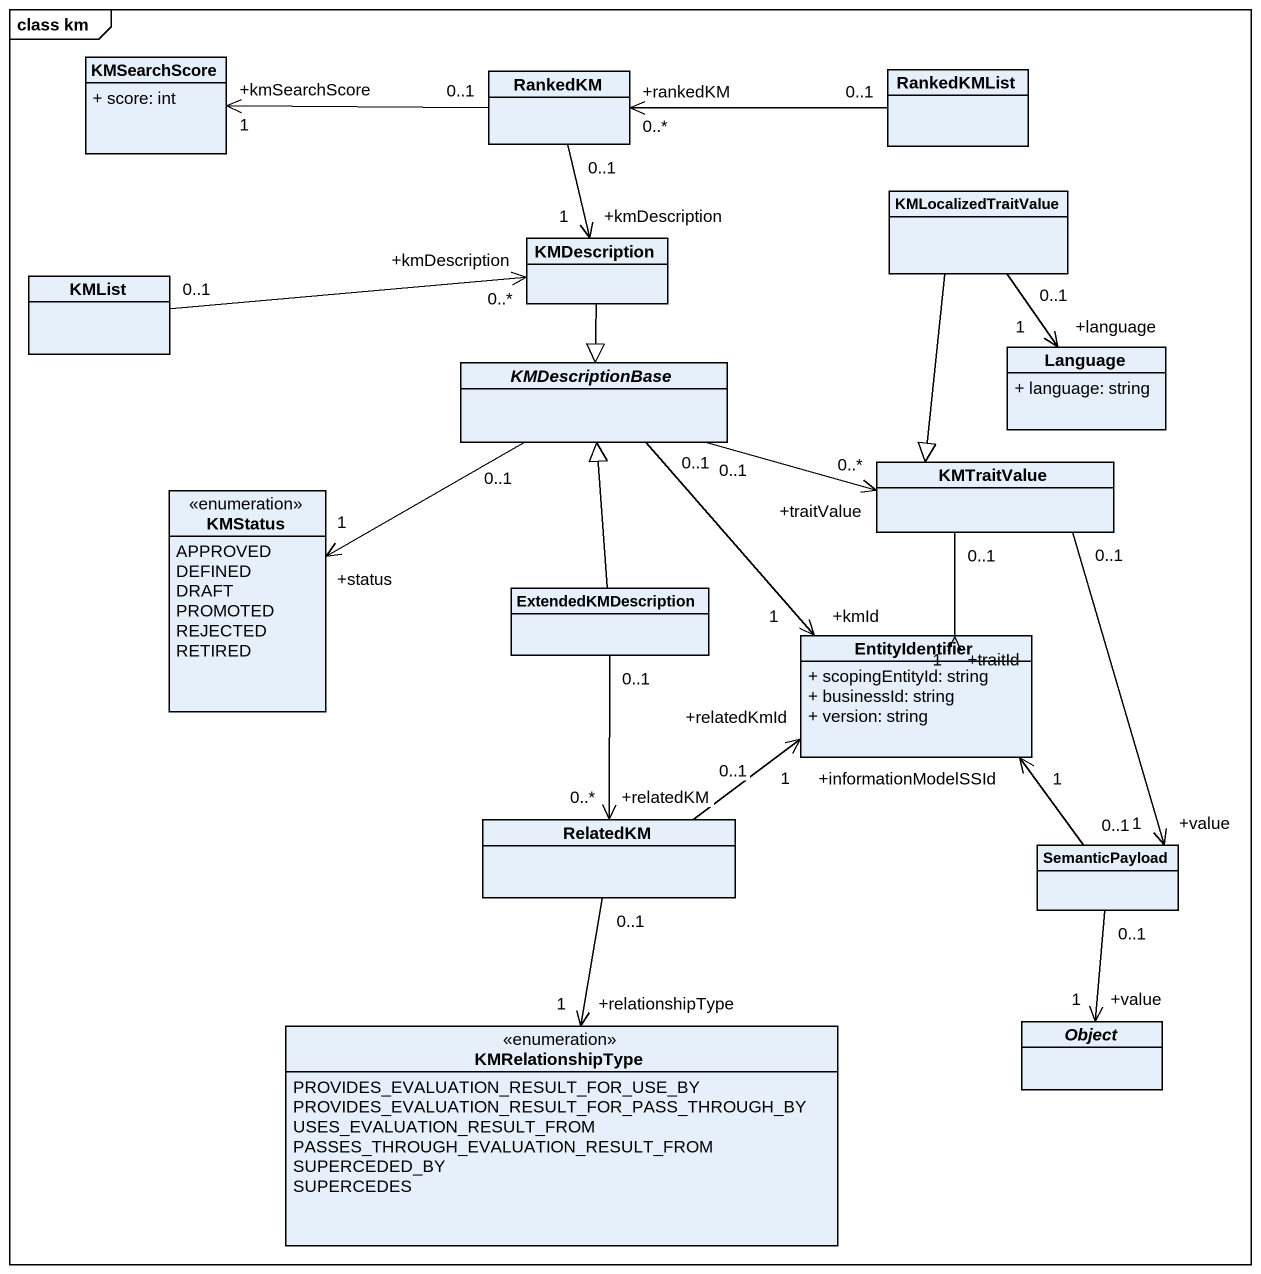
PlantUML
@startuml
mainframe class km
hide circle
hide empty members
skinparam classAttributeIconSize 0
class KMSearchScore {
  + score: int
}
class RankedKM
class RankedKMList
class KMLocalizedTraitValue
class KMDescription
class KMList
abstract class KMDescriptionBase
class Language {
  + language: string
}
class KMTraitValue
enum KMStatus {
  APPROVED
  DEFINED
  DRAFT
  PROMOTED
  REJECTED
  RETIRED
}
class ExtendedKMDescription
class EntityIdentifier {
  + scopingEntityId: string
  + businessId: string
  + version: string
}
class RelatedKM
class SemanticPayload
enum KMRelationshipType {
  PROVIDES_EVALUATION_RESULT_FOR_USE_BY
  PROVIDES_EVALUATION_RESULT_FOR_PASS_THROUGH_BY
  USES_EVALUATION_RESULT_FROM
  PASSES_THROUGH_EVALUATION_RESULT_FROM
  SUPERCEDED_BY
  SUPERCEDES
}
abstract class "Object" as Object_
RankedKM "0..1" -left-> "+kmSearchScore\n1" KMSearchScore
RankedKM "0..1" --> "+kmDescription\n1" KMDescription
RankedKMList "0..1" -left-> "+rankedKM\n0..*" RankedKM
KMLocalizedTraitValue "0..1" --> "+language\n1" Language
KMLocalizedTraitValue --|> KMTraitValue
KMDescription --|> KMDescriptionBase
KMList "0..1" -right-> "+kmDescription\n0..*" KMDescription
KMDescriptionBase "0..1" -right-> "+traitValue\n0..*" KMTraitValue
KMDescriptionBase "0..1" -left-> "+status\n1" KMStatus
KMDescriptionBase "0..1" --> "+kmId\n1" EntityIdentifier
KMTraitValue "0..1" --> "+traitId\n1" EntityIdentifier
KMTraitValue "0..1" --> "+value\n1" SemanticPayload
ExtendedKMDescription -up-|> KMDescriptionBase
ExtendedKMDescription "0..1" --> "+relatedKM\n0..*" RelatedKM
RelatedKM "0..1" -right-> "+relatedKmId\n1" EntityIdentifier
RelatedKM "0..1" --> "+relationshipType\n1" KMRelationshipType
SemanticPayload "0..1" -up-> "+informationModelSSId\n1" EntityIdentifier
SemanticPayload "0..1" --> "+value\n1" Object_
@enduml
